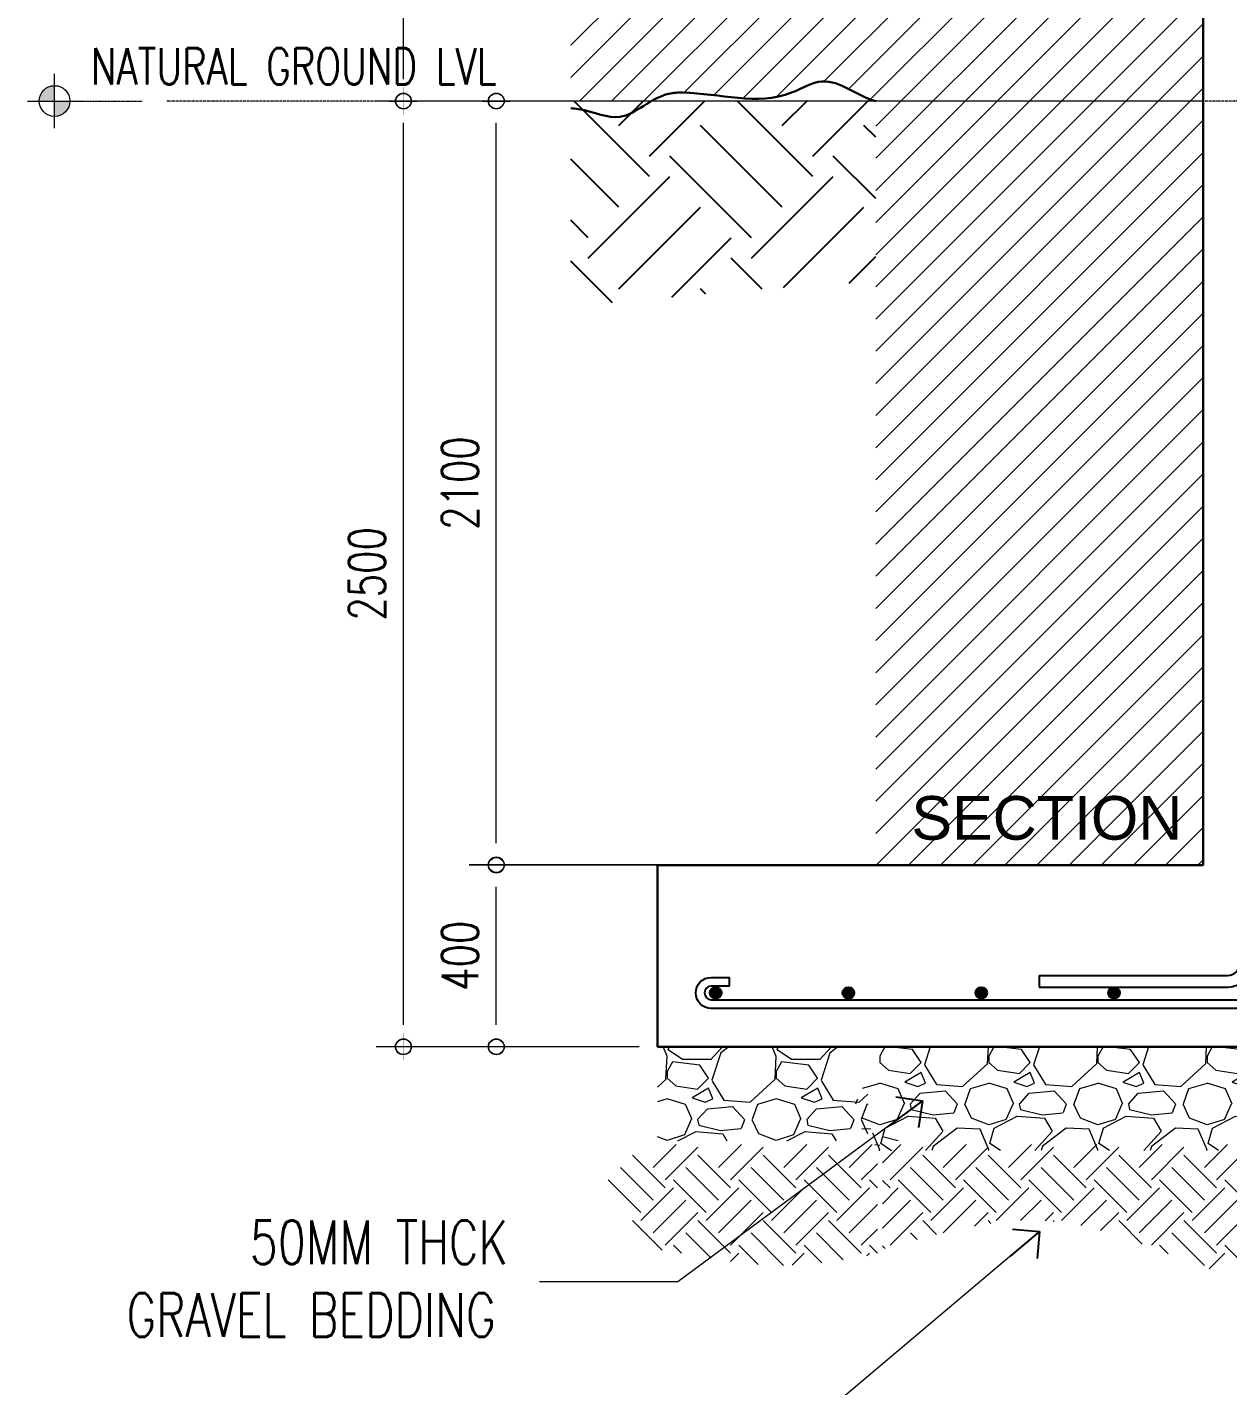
# Model space of a CAD drawing. Header units: millimetres. Extents: x 1634676 to 2610633, y -385676 to -37463.
# Drawn here: x 2098821 to 2100472, y -61265 to -59397 of the extents above; entities that cross this region are included whole.
import ezdxf

# ---------------------------------------------------------------- set-up
doc = ezdxf.new("R2010")
doc.units = ezdxf.units.MM
doc.header["$MEASUREMENT"] = 0
for name, pattern in [('HIDDEN', [0.375, 0.25, -0.125]), ('PHANTOM', [2.5, 1.25, -0.25, 0.25, -0.25, 0.25, -0.25]), ('PHANTOMX2', [5, 2.5, -0.5, 0.5, -0.5, 0.5, -0.5])]:
    doc.linetypes.add(name, pattern=pattern)
doc.layers.get('0').update_dxf_attribs({"lineweight": 15})
doc.layers.get('Defpoints').update_dxf_attribs({"color": 250})
doc.layers.add('A-HATCH', color=250, linetype='Continuous')
for name, color, linetype, lineweight in [('Plans', 7, 'Continuous', 18), ('ST-ANNOT_A', 74, 'Continuous', 20), ('ST-ANNOT_ALeadLines', 250, 'Continuous', 13), ('ST-COL_E', 6, 'Continuous', 30), ('ST-DIM_E', 250, 'Continuous', 13), ('ST-GIRDER_E', 3, 'HIDDEN', 30), ('ST-HATCH_E', 250, 'Continuous', 9), ('ST-STL_E', 5, 'Continuous', 25), ('ST_HATCH_E', 250, 'Continuous', 5)]:
    doc.layers.add(name, color=color, linetype=linetype, lineweight=lineweight)
doc.styles.add('ARIAL', font='arial.ttf')
doc.styles.add('ST_TEXT', font='romans.shx', dxfattribs={"width": 0.75})
doc.dimstyles.new('ST_D25', dxfattribs={"dimscale": 25, "dimtxt": 2, "dimasz": 1.2, "dimexe": 1.5, "dimexo": 1, "dimgap": 1, "dimtad": 1, "dimdec": 0, "dimzin": 1, "dimdsep": 46, "dimtxsty": 'ST_TEXT', "dimblk": 'OpenIndicator', "dimcen": 1, "dimclrd": 256, "dimclre": 256, "dimclrt": 7, "dimadec": 0, "dimazin": 0, "dimtfac": 1, "dimtdec": 0, "dimtix": 1, "dimtmove": 2, "dimatfit": 3, "dimldrblk": 'OPEN90', "dimfxl": 0.075, "dimlwd": -1, "dimlwe": -1, "dimarcsym": 0})
doc.dimstyles.new('ST_D35', dxfattribs={"dimscale": 35, "dimtxt": 2, "dimasz": 1.2, "dimexe": 1.5, "dimexo": 1, "dimgap": 1, "dimtad": 1, "dimdec": 0, "dimzin": 1, "dimdsep": 46, "dimtxsty": 'ST_TEXT', "dimblk": 'OpenIndicator', "dimcen": 1, "dimclrd": 256, "dimclre": 256, "dimclrt": 7, "dimadec": 0, "dimazin": 0, "dimtfac": 1, "dimtdec": 0, "dimtix": 1, "dimtmove": 2, "dimatfit": 3, "dimldrblk": 'OPEN90', "dimfxl": 0.075, "dimlwd": -1, "dimlwe": -1, "dimarcsym": 0})

# ---------------------------------------------------------------- blocks, each defined once
blk = doc.blocks.new('OpenIndicator')
at = {"layer": 'ST-DIM_E'}
h = blk.add_hatch(color=255, dxfattribs=at)
h.paths.add_polyline_path([(0.35, 0), (0.365, 0, 0.414214), (0, 0.365), (0, 0.35, -0.414214)])
h.paths.add_polyline_path([(0, 0.35), (0, 0.365, 0.414214), (-0.365, 0), (-0.35, 0, -0.414214)])
h.paths.add_polyline_path([(0, -0.35), (0, -0.365, 0.414214), (0.365, 0), (0.35, 0, -0.414214)])
h.paths.add_polyline_path([(-0.35, 0), (-0.365, 0, 0.414214), (0, -0.365), (0, -0.35, -0.414214)])
at = {"layer": 'ST-DIM_E', "color": 255}
blk.add_line((0, 0.634), (0, -0.634), dxfattribs=at)
at = {"layer": 'ST-DIM_E', "color": 255, "const_width": 0.01}
blk.add_lwpolyline([(-0.63, 0), (0.63, 0)], dxfattribs=at)
at = {"layer": 'ST-DIM_E', "color": 255}
for radius in [0.365, 0.35]:
    blk.add_circle((0, 0), radius, dxfattribs=at)
blk = doc.blocks.new('*D1691')
at = {"layer": 'Defpoints', "color": 0, "transparency": 16777216}
for p in [(2099466.2, -60548.8), (2099987.8, -60548.8), (2099687.8, -60798.8)]:
    blk.add_point(p, dxfattribs=at)
at = {"layer": 'ST-DIM_E', "transparency": 16777216}
for p, q in [((2099962.8, -60548.8), (2099428.7, -60548.8)), ((2099466.2, -60768.8), (2099466.2, -60578.8)), ((2099662.8, -60798.8), (2099428.7, -60798.8))]:
    blk.add_line(p, q, dxfattribs=at)
at = {"layer": 'ST-DIM_E', "transparency": 16777216, "xscale": 30, "yscale": 30, "zscale": 30}
for p, rotation in [((2099466.2, -60548.8), 90), ((2099466.2, -60798.8), 270)]:
    blk.add_blockref('OpenIndicator', p, dxfattribs=dict(at, rotation=rotation))
at = {"layer": 'ST-DIM_E', "color": 7, "transparency": 16777216, "insert": (2099416.2, -60673.8), "char_height": 50, "attachment_point": 5, "rotation": 90, "style": 'ST_TEXT'}
blk.add_mtext('400', dxfattribs=at)
blk = doc.blocks.new('_Open90')
at = {"color": 0, "linetype": 'ByBlock', "lineweight": -2}
for p, q in [((0, 0), (-1, 0)), ((-0.5, 0.5), (0, 0)), ((0, 0), (-0.5, -0.5))]:
    blk.add_line(p, q, dxfattribs=at)
blk = doc.blocks.new('*D1687')
at = {"layer": 'Defpoints', "color": 0, "transparency": 16777216}
for p in [(2099466.2, -59498.8), (2100437.8, -59498.8), (2100437.8, -60549.1)]:
    blk.add_point(p, dxfattribs=at)
at = {"layer": 'ST-DIM_E', "transparency": 16777216}
for p, q in [((2100412.8, -59498.8), (2099428.7, -59498.8)), ((2099466.2, -60519.1), (2099466.2, -59528.8)), ((2100412.8, -60549.1), (2099428.7, -60549.1))]:
    blk.add_line(p, q, dxfattribs=at)
at = {"layer": 'ST-DIM_E', "transparency": 16777216, "xscale": 30, "yscale": 30, "zscale": 30}
for p, rotation in [((2099466.2, -59498.8), 90), ((2099466.2, -60549.1), 270)]:
    blk.add_blockref('OpenIndicator', p, dxfattribs=dict(at, rotation=rotation))
at = {"layer": 'ST-DIM_E', "color": 7, "transparency": 16777216, "insert": (2099416.2, -60024), "char_height": 50, "width": 285.539, "attachment_point": 5, "rotation": 90, "style": 'ST_TEXT'}
blk.add_mtext('2100', dxfattribs=at)
blk = doc.blocks.new('*U76')
at = {"layer": 'ST-ANNOT_ALeadLines', "ltscale": 2}
h = blk.add_hatch(color=256, dxfattribs=at)
h.paths.add_polyline_path([(0, 169, 0.414214), (-169, 0), (0, 0)])
h.paths.add_polyline_path([(0, -169, 0.414214), (169, 0), (0, 0)])
at = {"layer": 'ST-ANNOT_ALeadLines', "color": 2, "ltscale": 2}
for p, q in [((0, -298), (0, 298)), ((-298, 0), (298, 0))]:
    blk.add_line(p, q, dxfattribs=at)
at = {"layer": 'ST-ANNOT_ALeadLines', "linetype": 'PHANTOM', "ltscale": 2}
blk.add_line((298, 0), (964, 0), dxfattribs=at)
at = {"layer": 'ST-ANNOT_ALeadLines', "color": 2, "ltscale": 2, "const_width": 6}
for points in [[(0, 298), (0, -298)], [(-298, 0), (298, 0)]]:
    blk.add_lwpolyline(points, dxfattribs=at)
blk.add_lwpolyline([(0, 169, -0.414214), (169, 0, -0.481641), (-38, -165, -0.349855), (-169, 0, -0.414214), (0, 169, -1)], format="xyb", dxfattribs=at)
at = {"layer": 'ST-ANNOT_ALeadLines', "color": 2, "ltscale": 2}
blk.add_circle((0, 0), 169, dxfattribs=at)
at = {"layer": 'ST-ANNOT_ALeadLines', "color": 54, "ltscale": 2, "style": 'ST_TEXT', "width": 0.75}
for tag, p in [('LEVEL', (399, 182)), ('ELEVATION', (399, -532))]:
    blk.add_attdef(tag, p, '', height=400, dxfattribs=at)
blk = doc.blocks.new('*D1685')
at = {"layer": 'Defpoints', "color": 0, "transparency": 16777216}
for p in [(2099338.5, -58592), (2100437.8, -58592), (2100437.8, -59498.8)]:
    blk.add_point(p, dxfattribs=at)
at = {"layer": 'ST-DIM_E', "transparency": 16777216}
for p, q in [((2100412.8, -58592), (2099301, -58592)), ((2099338.5, -58622), (2099338.5, -58899)), ((2099338.5, -59468.8), (2099338.5, -59191.8)), ((2100412.8, -59498.8), (2099301, -59498.8))]:
    blk.add_line(p, q, dxfattribs=at)
at = {"layer": 'ST-DIM_E', "transparency": 16777216, "xscale": 30, "yscale": 30, "zscale": 30}
for p, rotation in [((2099338.5, -58592), 90), ((2099338.5, -59498.8), 270)]:
    blk.add_blockref('OpenIndicator', p, dxfattribs=dict(at, rotation=rotation))
at = {"layer": 'ST-DIM_E', "color": 7, "transparency": 16777216, "insert": (2099416.4, -59045.4), "char_height": 50, "width": 285.539, "attachment_point": 5, "rotation": 90, "style": 'ST_TEXT'}
blk.add_mtext('VERIFY BACKFILL ', dxfattribs=at)
blk = doc.blocks.new('*D1690')
at = {"layer": 'Defpoints', "color": 0, "transparency": 16777216}
for p in [(2099338.5, -59498.8), (2099603.8, -59498.8), (2099687.8, -60798.8)]:
    blk.add_point(p, dxfattribs=at)
at = {"layer": 'ST-DIM_E', "transparency": 16777216}
for p, q in [((2099578.8, -59498.8), (2099301, -59498.8)), ((2099338.5, -60768.8), (2099338.5, -59528.8)), ((2099662.8, -60798.8), (2099301, -60798.8))]:
    blk.add_line(p, q, dxfattribs=at)
at = {"layer": 'ST-DIM_E', "transparency": 16777216, "xscale": 30, "yscale": 30, "zscale": 30}
for p, rotation in [((2099338.5, -59498.8), 90), ((2099338.5, -60798.8), 270)]:
    blk.add_blockref('OpenIndicator', p, dxfattribs=dict(at, rotation=rotation))
at = {"layer": 'ST-DIM_E', "color": 7, "transparency": 16777216, "insert": (2099288.5, -60148.8), "char_height": 50, "attachment_point": 5, "rotation": 90, "style": 'ST_TEXT'}
blk.add_mtext('2500', dxfattribs=at)

msp = doc.modelspace()

# ---------------------------------------------------------------- hatches: boundary and pattern name
at = {"layer": 'A-HATCH'}
h = msp.add_hatch(dxfattribs=at)
h.set_pattern_fill('EARTH', color=256, scale=25, angle=45, style=0)
h.set_pattern_definition([(45, (2293201.25, -132090.23), (1e-14, 224.5064), [158.75, -158.75]), (45, (2293159.15, -132048.13), (1e-14, 224.5064), [158.75, -158.75]), (45, (2293117.06, -132006.04), (1e-14, 224.5064), [158.75, -158.75]), (135, (2293117.06, -131977.97), (-224.5064, 1e-14), [158.75, -158.75]), (135, (2293159.15, -131935.88), (-224.5064, 1e-14), [158.75, -158.75]), (135, (2293201.25, -131893.78), (-224.5064, 1e-14), [158.75, -158.75])])
h.paths.add_polyline_path([(2099568.615, -59499.477), (2099568.615, -59782.085), (2099616.815, -59777.248), (2099677.778, -59771.251), (2099738.71, -59765.497), (2099799.629, -59760.104), (2099860.553, -59755.191), (2099921.499, -59750.875), (2099982.486, -59747.274), (2099987.774, -59747.035), (2099987.774, -59497.392)])
at = {"layer": 'ST-GIRDER_E', "linetype": 'HIDDEN', "ltscale": 2, "true_color": 0xc7c8ca}
h = msp.add_hatch(color=9, dxfattribs=at)
h.dxf.hatch_style = 1
h.paths.add_polyline_path([(2099759.774, -60724.819, 1), (2099775.774, -60724.819, 1)])
h = msp.add_hatch(color=9, dxfattribs=at)
h.dxf.hatch_style = 1
h.paths.add_polyline_path([(2099942.33, -60724.819, 1), (2099958.33, -60724.819, 1)])
h = msp.add_hatch(color=9, dxfattribs=at)
h.dxf.hatch_style = 1
h.paths.add_polyline_path([(2100124.885, -60724.819, 1), (2100140.885, -60724.819, 1)])
h = msp.add_hatch(color=9, dxfattribs=at)
h.dxf.hatch_style = 1
h.paths.add_polyline_path([(2100307.441, -60724.819, 1), (2100323.441, -60724.819, 1)])
at = {"layer": 'ST-HATCH_E'}
h = msp.add_hatch(dxfattribs=at)
h.set_pattern_fill('GRAVEL', color=256, scale=150, angle=180)
h.set_pattern_definition([(48.0127875, (-108, -150), (1200, 1350), [20.1804, -1997.863207]), (4.96974073, (-94.5, -135), (-1800, -150), [34.6302, -3428.388714]), (312.5104471, (-60, -132), (-1500, 1650), [24.4182, -2417.404889]), (87.273689, (-1.5, -94.5), (-150, -3000), [31.5357, -3122.033706]), (112.83365418, (-8e-15, -63), (750, -1800), [30.92325, -3061.405969]), (177.273689, (-12, -34.5), (3000, -150), [31.5357, -3122.033706]), (217.69424047, (-43.5, -33), (1950, 1500), [41.70435, -4128.727282]), (252.25532837, (-76.5, -58.5), (-1050, -3300), [39.3732, -3897.948225]), (301.4295656, (-88.5, -96), (1200, -1950), [31.6425, -3132.610966]), (355.2363583, (-72, -123), (-1650, 150), [36.1248, -1770.114387]), (42.3974378, (-36, -126), (1800, 1650), [46.7172, -4625.006251]), (318.8140748, (-150, -93), (1050, -900), [15.94515, -1578.576722]), (351.4692344, (-138, -103.5), (-1950, 300), [30.33555, -3003.226712]), (45, (-108, -108), (4e-14, 150), [21.21315, -190.918884]), (23.1985905, (-97.5, -126), (-750, -300), [11.4237, -1130.942266]), (111.8014095, (-87, -121.5), (150, -450), [16.15545, -791.619271]), (210.9637565, (-93, -106.5), (-450, -300), [26.23935, -848.403434]), (341.5650512, (-115.5, -120), (-300, 150), [18.97365, -455.367999]), (196.38954033, (-1e-14, -121.5), (-1500, -450), [26.58, -2631.426772]), (250.34617594, (-25.5, -129), (600, 1650), [22.29915, -2207.611162]), (113.1985905, (-115.5, -150), (300, -750), [22.84725, -1119.518716]), (163.61045967, (-124.5, -129), (1500, -450), [26.58, -2631.426772]), (159.4439548, (-3e-15, -28.5), (750, -300), [25.632, -1255.968562]), (114.77514057, (-24, -19.5), (750, -1650), [21.4767, -2126.19646]), (246.8014095, (-117, 1e-14), (-300, -750), [22.84725, -1119.518716]), (197.35402464, (-126, -21), (1950, 600), [25.14465, -2489.313542]), (249.4439548, (-43.5, 5e-15), (300, 750), [12.816, -1268.784562]), (281.3099325, (-108, 1e-14), (150, -600), [7.6485, -757.204427]), (345.9637565, (-106.5, -7.5), (-450, 150), [30.92325, -587.542594]), (6.00900596, (-76.5, -15), (-1500, -150), [28.6575, -2837.088476]), (123.6900675, (-93, -93), (150, -300), [21.6333, -519.199391]), (173.1572266, (-105, -75), (-2550, 300), [37.7691, -3739.134394]), (240.9453959, (-142.5, -70.5), (600, 1050), [15.4434, -1528.901121]), (270, (-150, -84), (150, -150), [9, -141]), (300.25643716, (-73.5, -19.5), (-600, 1050), [20.8386, -2063.027998]), (228.0127875, (-63, -37.5), (-1200, -1350), [40.3608, -1977.682807]), (180, (-90, -67.5), (-150, -150), [39, -111]), (145.30484647, (-129, -67.5), (-1500, 1050), [23.7171, -2347.991145]), (74.0546041, (-148.5, -54), (150, 600), [21.8403, -1070.176183]), (27.64597536, (-142.5, -33), (2850, 1500), [35.55975, -3520.421127]), (355.42607874, (-111, -16.5), (1950, -150), [37.61985, -3724.361011])])
h.paths.add_polyline_path([(2099977.1, -60798.819), (2099687.774, -60798.819), (2099687.774, -60928.362), (2099977.1, -60928.362)])
h = msp.add_hatch(dxfattribs=at)
h.set_pattern_fill('GRAVEL', color=256, scale=150, angle=180)
h.set_pattern_definition([(48.0127875, (68284.247, 150171.432), (1200, 1350), [20.1804, -1997.863207]), (4.96974073, (68297.7475, 150186.432), (-1800, -150), [34.6302, -3428.388714]), (312.5104471, (68332.2475, 150189.432), (-1500, 1650), [24.4182, -2417.404889]), (87.273689, (68390.7475, 150226.932), (-150, -3000), [31.5357, -3122.033706]), (112.83365418, (68392.2475, 150258.432), (750, -1800), [30.92325, -3061.405969]), (177.273689, (68380.2475, 150286.932), (3000, -150), [31.5357, -3122.033706]), (217.69424047, (68348.7475, 150288.432), (1950, 1500), [41.70435, -4128.727282]), (252.25532837, (68315.7475, 150262.932), (-1050, -3300), [39.3732, -3897.948225]), (301.4295656, (68303.7475, 150225.432), (1200, -1950), [31.6425, -3132.610966]), (355.2363583, (68320.247, 150198.432), (-1650, 150), [36.1248, -1770.114387]), (42.3974378, (68356.2475, 150195.432), (1800, 1650), [46.7172, -4625.006251]), (318.8140748, (68242.247, 150228.432), (1050, -900), [15.94515, -1578.576722]), (351.4692344, (68254.2475, 150217.932), (-1950, 300), [30.33555, -3003.226712]), (45, (68284.25, 150213.43), (4e-14, 150), [21.21315, -190.918884]), (23.1985905, (68294.747, 150195.432), (-750, -300), [11.4237, -1130.942266]), (111.8014095, (68305.247, 150199.932), (150, -450), [16.15545, -791.619271]), (210.9637565, (68299.247, 150214.932), (-450, -300), [26.23935, -848.403434]), (341.5650512, (68276.747, 150201.43), (-300, 150), [18.97365, -455.367999]), (196.38954033, (68392.2475, 150199.932), (-1500, -450), [26.58, -2631.426772]), (250.34617594, (68366.747, 150192.432), (600, 1650), [22.29915, -2207.611162]), (113.1985905, (68276.747, 150171.432), (300, -750), [22.84725, -1119.518716]), (163.61045967, (68267.7475, 150192.432), (1500, -450), [26.58, -2631.426772]), (159.4439548, (68392.247, 150292.932), (750, -300), [25.632, -1255.968562]), (114.77514057, (68368.247, 150301.932), (750, -1650), [21.4767, -2126.19646]), (246.8014095, (68275.247, 150321.432), (-300, -750), [22.84725, -1119.518716]), (197.35402464, (68266.2475, 150300.432), (1950, 600), [25.14465, -2489.313542]), (249.4439548, (68348.747, 150321.432), (300, 750), [12.816, -1268.784562]), (281.3099325, (68284.247, 150321.432), (150, -600), [7.6485, -757.204427]), (345.9637565, (68285.747, 150313.932), (-450, 150), [30.92325, -587.542594]), (6.00900596, (68315.7475, 150306.432), (-1500, -150), [28.6575, -2837.088476]), (123.6900675, (68299.247, 150228.43), (150, -300), [21.6333, -519.199391]), (173.1572266, (68287.2475, 150246.432), (-2550, 300), [37.7691, -3739.134394]), (240.9453959, (68249.747, 150250.932), (600, 1050), [15.4434, -1528.901121]), (270, (68242.25, 150237.43), (150, -150), [9, -141]), (300.25643716, (68318.747, 150301.932), (-600, 1050), [20.8386, -2063.027998]), (228.0127875, (68329.247, 150283.932), (-1200, -1350), [40.3608, -1977.682807]), (180, (68302.25, 150253.93), (-150, -150), [39, -111]), (145.30484647, (68263.2475, 150253.932), (-1500, 1050), [23.7171, -2347.991145]), (74.0546041, (68243.747, 150267.432), (150, 600), [21.8403, -1070.176183]), (27.64597536, (68249.7475, 150288.432), (2850, 1500), [35.55975, -3520.421127]), (355.42607874, (68281.2475, 150304.932), (1950, -150), [37.61985, -3724.361011])])
edge = h.paths.add_edge_path()
edge.add_spline(control_points=[(2101186.585, -60933.096), (2101187.263, -60924.167), (2101243.836, -60918.718), (2101218.855, -60844.053), (2101202.421, -60823.698), (2101187.774, -60798.819)], knot_values=[0.00390886, 0.00390886, 0.00390886, 0.00390886, 0.03072613, 0.09957631, 0.13874554, 0.13874554, 0.13874554, 0.13874554], degree=3, periodic=0)
edge.add_line((2101187.774, -60798.819), (2099987.774, -60798.819))
edge.add_spline(control_points=[(2099987.774, -60798.819), (2099985.313, -60812.166), (2099989.177, -60846.508), (2099917.269, -60894.037), (2099987.805, -60917.39), (2099986.285, -60937.001)], knot_values=[0, 0, 0, 0, 0.04044106, 0.10246023, 0.16135665, 0.16135665, 0.16135665, 0.16135665], degree=3, periodic=0)
edge.add_line((2099986.522, -60933.784), (2099986.628, -60941.694))
edge.add_line((2099986.628, -60941.694), (2101186.585, -60940.995))
at = {"layer": 'ST_HATCH_E'}
h = msp.add_hatch(dxfattribs=at)
h.set_pattern_fill('ANSI31', color=256, scale=250, style=0)
h.set_pattern_definition([(45, (877894.674, 270561.304), (-22.0970869, 22.0970869), [])])
h.paths.add_polyline_path([(2100437.774, -59498.819), (2099987.774, -59498.819), (2099987.774, -60549.129), (2100437.774, -60549.129)])
edge = h.paths.add_edge_path()
edge.add_line((2100437.774, -59005.191), (2100113.499, -59005.191))
edge.add_line((2100113.499, -59005.191), (2099929.785, -58821.476))
edge.add_line((2099929.785, -58821.476), (2099568.615, -58821.476))
edge.add_line((2099568.615, -58821.476), (2099568.615, -59498.819))
edge.add_line((2099568.615, -59498.819), (2099679.663, -59498.819))
edge.add_spline(control_points=[(2099681.746, -59497.641), (2099681.055, -59498.028), (2099680.367, -59498.421), (2099679.68, -59498.819)], knot_values=[1976.80657346, 1976.80657346, 1976.80657346, 1976.80657346, 1979.06265231, 1979.06265231, 1979.06265231, 1979.06265231], weights=[1, 1, 1, 1], degree=3, periodic=0)
edge.add_spline(control_points=[(2099688.039, -59494.322), (2099685.924, -59495.357), (2099683.827, -59496.473), (2099681.746, -59497.641)], knot_values=[1979.06265231, 1979.06265231, 1979.06265231, 1979.06265231, 1985.86460746, 1985.86460746, 1985.86460746, 1985.86460746], weights=[1, 1, 1, 1], degree=3, periodic=0)
edge.add_spline(control_points=[(2099692.471, -59492.293), (2099690.984, -59492.924), (2099689.507, -59493.604), (2099688.039, -59494.322)], knot_values=[1985.86460746, 1985.86460746, 1985.86460746, 1985.86460746, 1990.5874447, 1990.5874447, 1990.5874447, 1990.5874447], weights=[1, 1, 1, 1], degree=3, periodic=0)
edge.add_spline(control_points=[(2099697.85, -59490.253), (2099696.042, -59490.852), (2099694.25, -59491.538), (2099692.471, -59492.293)], knot_values=[1990.5874447, 1990.5874447, 1990.5874447, 1990.5874447, 1996.23907759, 1996.23907759, 1996.23907759, 1996.23907759], weights=[1, 1, 1, 1], degree=3, periodic=0)
edge.add_spline(control_points=[(2099702.067, -59489.026), (2099700.652, -59489.378), (2099699.246, -59489.79), (2099697.85, -59490.253)], knot_values=[1996.23907759, 1996.23907759, 1996.23907759, 1996.23907759, 2000.60647298, 2000.60647298, 2000.60647298, 2000.60647298], weights=[1, 1, 1, 1], degree=3, periodic=0)
edge.add_spline(control_points=[(2099710.14, -59487.647), (2099708.512, -59487.812), (2099706.892, -59488.035), (2099705.284, -59488.33)], knot_values=[2003.90011206, 2003.90011206, 2003.90011206, 2003.90011206, 2008.81443766, 2008.81443766, 2008.81443766, 2008.81443766], weights=[1, 1, 1, 1], degree=3, periodic=0)
edge.add_spline(control_points=[(2099715.163, -59487.302), (2099713.482, -59487.368), (2099711.806, -59487.477), (2099710.14, -59487.647)], knot_values=[2008.81443766, 2008.81443766, 2008.81443766, 2008.81443766, 2013.84547412, 2013.84547412, 2013.84547412, 2013.84547412], weights=[1, 1, 1, 1], degree=3, periodic=0)
edge.add_spline(control_points=[(2099715.163, -59487.302), (2099717.687, -59487.203), (2099720.861, -59487.203), (2099724.041, -59487.27), (2099724.679, -59487.286)], knot_values=[2013.84547412, 2013.84547412, 2013.84547412, 2013.84547412, 2021.39737402, 2023.2922688, 2023.2922688, 2023.2922688, 2023.2922688], weights=[1, 1, 1, 1, 1], degree=3, periodic=0)
edge.add_spline(control_points=[(2099724.679, -59487.286), (2099731.196, -59487.452), (2099737.734, -59487.892), (2099744.282, -59488.49)], knot_values=[2023.2922688, 2023.2922688, 2023.2922688, 2023.2922688, 2042.65039898, 2042.65039898, 2042.65039898, 2042.65039898], weights=[1, 1, 1, 1], degree=3, periodic=0)
edge.add_spline(control_points=[(2099744.282, -59488.49), (2099758.507, -59489.789), (2099772.776, -59491.832), (2099786.971, -59493.424)], knot_values=[2042.65039898, 2042.65039898, 2042.65039898, 2042.65039898, 2084.70680646, 2084.70680646, 2084.70680646, 2084.70680646], weights=[1, 1, 1, 1], degree=3, periodic=0)
edge.add_spline(control_points=[(2099786.971, -59493.424), (2099791.751, -59493.96), (2099796.524, -59494.445), (2099801.283, -59494.833)], knot_values=[2084.70680646, 2084.70680646, 2084.70680646, 2084.70680646, 2098.87153218, 2098.87153218, 2098.87153218, 2098.87153218], weights=[1, 1, 1, 1], degree=3, periodic=0)
edge.add_spline(control_points=[(2099801.283, -59494.833), (2099805.722, -59495.195), (2099810.15, -59495.473), (2099814.563, -59495.629)], knot_values=[2098.87153218, 2098.87153218, 2098.87153218, 2098.87153218, 2112.084674, 2112.084674, 2112.084674, 2112.084674], weights=[1, 1, 1, 1], degree=3, periodic=0)
edge.add_spline(control_points=[(2099814.563, -59495.629), (2099817.801, -59495.744), (2099821.031, -59495.793), (2099824.252, -59495.763)], knot_values=[2112.084674, 2112.084674, 2112.084674, 2112.084674, 2121.78072919, 2121.78072919, 2121.78072919, 2121.78072919], weights=[1, 1, 1, 1], degree=3, periodic=0)
edge.add_spline(control_points=[(2099824.252, -59495.763), (2099827.665, -59495.73), (2099831.068, -59495.608), (2099834.457, -59495.378)], knot_values=[2121.78072919, 2121.78072919, 2121.78072919, 2121.78072919, 2132.05715704, 2132.05715704, 2132.05715704, 2132.05715704], weights=[1, 1, 1, 1], degree=3, periodic=0)
edge.add_spline(control_points=[(2099834.457, -59495.378), (2099837.672, -59495.16), (2099840.875, -59494.845), (2099844.065, -59494.42)], knot_values=[2132.05715704, 2132.05715704, 2132.05715704, 2132.05715704, 2141.80064836, 2141.80064836, 2141.80064836, 2141.80064836], weights=[1, 1, 1, 1], degree=3, periodic=0)
edge.add_spline(control_points=[(2099844.065, -59494.42), (2099846.276, -59494.125), (2099848.481, -59493.776), (2099850.679, -59493.369)], knot_values=[2141.80064836, 2141.80064836, 2141.80064836, 2141.80064836, 2148.55386833, 2148.55386833, 2148.55386833, 2148.55386833], weights=[1, 1, 1, 1], degree=3, periodic=0)
edge.add_spline(control_points=[(2099850.679, -59493.369), (2099856.091, -59492.367), (2099861.463, -59491.01), (2099866.787, -59489.226)], knot_values=[2148.55386833, 2148.55386833, 2148.55386833, 2148.55386833, 2165.17916141, 2165.17916141, 2165.17916141, 2165.17916141], weights=[1, 1, 1, 1], degree=3, periodic=0)
edge.add_spline(control_points=[(2099866.787, -59489.226), (2099868.604, -59488.616), (2099873.548, -59486.818), (2099878.449, -59484.626), (2099881.541, -59483.198)], knot_values=[2165.17916141, 2165.17916141, 2165.17916141, 2165.17916141, 2170.85269432, 2180.66552504, 2180.66552504, 2180.66552504, 2180.66552504], weights=[1, 1, 1, 1, 1], degree=3, periodic=0)
edge.add_spline(control_points=[(2099881.541, -59483.198), (2099884.396, -59481.879), (2099887.239, -59480.527), (2099890.074, -59479.234)], knot_values=[2180.66552504, 2180.66552504, 2180.66552504, 2180.66552504, 2189.72690465, 2189.72690465, 2189.72690465, 2189.72690465], weights=[1, 1, 1, 1], degree=3, periodic=0)
edge.add_spline(control_points=[(2099896.347, -59476.504), (2099894.26, -59477.356), (2099892.169, -59478.279), (2099890.074, -59479.234)], knot_values=[2189.72690465, 2189.72690465, 2189.72690465, 2189.72690465, 2196.42524361, 2196.42524361, 2196.42524361, 2196.42524361], weights=[1, 1, 1, 1], degree=3, periodic=0)
edge.add_spline(control_points=[(2099900.762, -59474.818), (2099899.292, -59475.336), (2099897.82, -59475.902), (2099896.347, -59476.504)], knot_values=[2196.42524361, 2196.42524361, 2196.42524361, 2196.42524361, 2201.15401419, 2201.15401419, 2201.15401419, 2201.15401419], weights=[1, 1, 1, 1], degree=3, periodic=0)
edge.add_spline(control_points=[(2099907.351, -59472.862), (2099906.324, -59473.103), (2099905.296, -59473.377), (2099904.268, -59473.68)], knot_values=[2204.91628168, 2204.91628168, 2204.91628168, 2204.91628168, 2208.22755983, 2208.22755983, 2208.22755983, 2208.22755983], weights=[1, 1, 1, 1], degree=3, periodic=0)
edge.add_spline(control_points=[(2099912.823, -59471.923), (2099911.77, -59472.033), (2099910.717, -59472.186), (2099909.664, -59472.379)], knot_values=[2210.71310387, 2210.71310387, 2210.71310387, 2210.71310387, 2214.10974517, 2214.10974517, 2214.10974517, 2214.10974517], weights=[1, 1, 1, 1], degree=3, periodic=0)
edge.add_spline(control_points=[(2099915.087, -59471.755), (2099914.766, -59471.769), (2099914.011, -59471.811), (2099913.256, -59471.877), (2099912.823, -59471.923)], knot_values=[2214.10974517, 2214.10974517, 2214.10974517, 2214.10974517, 2215.14724334, 2216.54487897, 2216.54487897, 2216.54487897, 2216.54487897], weights=[1, 1, 1, 1, 1], degree=3, periodic=0)
edge.add_spline(control_points=[(2099920.535, -59471.902), (2099919.642, -59471.818), (2099918.75, -59471.762), (2099917.857, -59471.736)], knot_values=[2219.52352735, 2219.52352735, 2219.52352735, 2219.52352735, 2222.4036851, 2222.4036851, 2222.4036851, 2222.4036851], weights=[1, 1, 1, 1], degree=3, periodic=0)
edge.add_spline(control_points=[(2099923.896, -59472.346), (2099922.776, -59472.156), (2099921.655, -59472.007), (2099920.535, -59471.902)], knot_values=[2222.4036851, 2222.4036851, 2222.4036851, 2222.4036851, 2226.01805676, 2226.01805676, 2226.01805676, 2226.01805676], weights=[1, 1, 1, 1], degree=3, periodic=0)
edge.add_spline(control_points=[(2099927.137, -59473.002), (2099930.306, -59473.746), (2099933.478, -59474.779), (2099936.653, -59476.011)], knot_values=[2229.5016159, 2229.5016159, 2229.5016159, 2229.5016159, 2239.71817062, 2239.71817062, 2239.71817062, 2239.71817062], weights=[1, 1, 1, 1], degree=3, periodic=0)
edge.add_spline(control_points=[(2099936.653, -59476.011), (2099939.305, -59477.04), (2099941.959, -59478.207), (2099944.617, -59479.46)], knot_values=[2239.71817062, 2239.71817062, 2239.71817062, 2239.71817062, 2248.24752169, 2248.24752169, 2248.24752169, 2248.24752169], weights=[1, 1, 1, 1], degree=3, periodic=0)
edge.add_spline(control_points=[(2099944.617, -59479.46), (2099946.811, -59480.494), (2099949.007, -59481.586), (2099951.207, -59482.707)], knot_values=[2248.24752169, 2248.24752169, 2248.24752169, 2248.24752169, 2255.28508235, 2255.28508235, 2255.28508235, 2255.28508235], weights=[1, 1, 1, 1], degree=3, periodic=0)
edge.add_spline(control_points=[(2099951.207, -59482.707), (2099955.758, -59485.025), (2099960.323, -59487.466), (2099964.91, -59489.767)], knot_values=[2255.28508235, 2255.28508235, 2255.28508235, 2255.28508235, 2269.8436927, 2269.8436927, 2269.8436927, 2269.8436927], weights=[1, 1, 1, 1], degree=3, periodic=0)
edge.add_spline(control_points=[(2099964.91, -59489.767), (2099966.982, -59490.806), (2099969.057, -59491.816), (2099971.137, -59492.774)], knot_values=[2269.8436927, 2269.8436927, 2269.8436927, 2269.8436927, 2276.41752708, 2276.41752708, 2276.41752708, 2276.41752708], weights=[1, 1, 1, 1], degree=3, periodic=0)
edge.add_spline(control_points=[(2099971.137, -59492.774), (2099973.305, -59493.771), (2099975.479, -59494.712), (2099977.658, -59495.568)], knot_values=[2276.41752708, 2276.41752708, 2276.41752708, 2276.41752708, 2283.26907684, 2283.26907684, 2283.26907684, 2283.26907684], weights=[1, 1, 1, 1], degree=3, periodic=0)
edge.add_spline(control_points=[(2099977.658, -59495.568), (2099979.155, -59496.156), (2099980.655, -59496.704), (2099982.159, -59497.203)], knot_values=[2283.26907684, 2283.26907684, 2283.26907684, 2283.26907684, 2287.97669005, 2287.97669005, 2287.97669005, 2287.97669005], weights=[1, 1, 1, 1], degree=3, periodic=0)
edge.add_spline(control_points=[(2099982.159, -59497.203), (2099984.026, -59497.823), (2099985.897, -59498.367), (2099987.774, -59498.819)], knot_values=[2287.97669005, 2287.97669005, 2287.97669005, 2287.97669005, 2293.82463665, 2293.82463665, 2293.82463665, 2293.82463665], weights=[1, 1, 1, 1], degree=3, periodic=0)
edge.add_line((2099987.774, -59498.819), (2100437.774, -59498.819))
edge.add_line((2100437.774, -59498.819), (2100437.774, -59005.191))
h.paths.add_polyline_path([(2100018.009, -60548.035), (2100420.574, -60548.035), (2100420.574, -60424.392), (2100018.009, -60424.392)], flags=24)
h.paths.add_polyline_path([(2098937.468, -59488.553), (2099591.039, -59488.553), (2099591.039, -59413.553), (2098937.468, -59413.553)], flags=9)
h.paths.add_polyline_path([(2099869.697, -59204.304), (2100146.483, -59204.304), (2100146.483, -59129.304), (2099869.697, -59129.304)], flags=24)

# ---------------------------------------------------------------- linework, layer by layer
at = {"layer": 'Plans'}
msp.add_line((2100437.774, -59498.819), (2099899.625, -59498.819), dxfattribs=at)
at = {"layer": 'ST-COL_E'}
for p, q in [((2100437.774, -60549.129), (2100437.774, -58396.112)), ((2099687.774, -60549.129), (2099687.774, -60798.819)), ((2099687.774, -60549.129), (2100437.774, -60549.129)), ((2099687.774, -60798.819), (2101487.774, -60798.819))]:
    msp.add_line(p, q, dxfattribs=at)
msp.add_open_spline([(2099568.615, -59508.717), (2099572.147, -59509.047), (2099599.609, -59512.17), (2099641.046, -59535.526), (2099684.744, -59487.983), (2099766.376, -59485.787), (2099840.077, -59511.34), (2099924.573, -59457.21), (2099962.641, -59492.767), (2099987.774, -59498.819)], degree=3, knots=[1860.97291043, 1860.97291043, 1860.97291043, 1860.97291043, 1869.38819114, 1927.38881993, 2002.07547568, 2021.39737402, 2170.85269432, 2215.5073808, 2293.82463665, 2293.82463665, 2293.82463665, 2293.82463665], dxfattribs=at)
at = {"layer": 'ST-DIM_E', "linetype": 'PHANTOMX2', "ltscale": 0.5}
msp.add_line((2101294.396, -59498.819), (2099013.46, -59498.819), dxfattribs=at)
at = {"layer": 'ST-DIM_E', "ltscale": 2}
msp.add_line((2099715.612, -61121.982), (2099525.424, -61121.982), dxfattribs=at)
at = {"layer": 'ST-HATCH_E', "ltscale": 100}
for p, q in [((2100018.769, -60928.035), (2099997.03, -60922.6)), ((2099681.655, -60964.83), (2099713.391, -60933.095)), ((2099698.493, -60981.668), (2099743.394, -60936.767)), ((2099771.458, -60964.83), (2099803.193, -60933.095)), ((2099788.296, -60981.668), (2099833.197, -60936.767)), ((2099861.26, -60964.83), (2099892.996, -60933.095)), ((2099878.098, -60981.668), (2099923, -60936.767)), ((2099951.063, -60964.83), (2099982.798, -60933.095)), ((2099997.03, -60958.43), (2100022.365, -60933.095)), ((2100007.468, -60981.668), (2100052.369, -60936.767)), ((2100080.432, -60964.83), (2100112.168, -60933.095)), ((2100097.27, -60981.668), (2100142.171, -60936.767)), ((2100170.235, -60964.83), (2100201.97, -60933.095)), ((2100187.073, -60981.668), (2100231.974, -60936.767)), ((2100260.037, -60964.83), (2100291.773, -60933.095)), ((2100276.875, -60981.668), (2100321.777, -60936.767)), ((2100349.84, -60964.83), (2100381.575, -60933.095)), ((2100366.678, -60981.668), (2100411.579, -60936.767)), ((2100439.642, -60964.83), (2100471.378, -60933.095)), ((2100456.48, -60981.668), (2100501.382, -60936.767)), ((2099698.493, -60992.893), (2099653.592, -60947.992)), ((2099788.296, -60992.893), (2099743.394, -60947.992)), ((2099878.098, -60992.893), (2099833.197, -60947.992)), ((2099967.901, -60992.893), (2099923, -60947.992)), ((2099967.901, -60981.668), (2099990.03, -60959.539)), ((2100097.27, -60992.893), (2100052.369, -60947.992)), ((2100187.073, -60992.893), (2100142.171, -60947.992)), ((2100276.875, -60992.893), (2100231.974, -60947.992)), ((2100366.678, -60992.893), (2100321.777, -60947.992)), ((2100456.48, -60992.893), (2100411.579, -60947.992)), ((2099681.655, -61009.731), (2099636.754, -60964.83)), ((2099771.458, -61009.731), (2099726.556, -60964.83)), ((2099861.26, -61009.731), (2099816.359, -60964.83)), ((2099951.063, -61009.731), (2099906.162, -60964.83)), ((2100080.432, -61009.731), (2100035.531, -60964.83)), ((2100170.235, -61009.731), (2100125.333, -60964.83)), ((2100260.037, -61009.731), (2100215.136, -60964.83)), ((2100349.84, -61009.731), (2100304.939, -60964.83)), ((2100439.642, -61009.731), (2100394.741, -60964.83)), ((2099664.817, -61026.569), (2099619.916, -60981.668)), ((2099664.817, -61037.795), (2099709.718, -60992.893)), ((2099754.62, -61026.569), (2099709.718, -60981.668)), ((2099754.62, -61037.795), (2099799.521, -60992.893)), ((2099844.422, -61026.569), (2099799.521, -60981.668)), ((2099844.422, -61037.795), (2099889.324, -60992.893)), ((2099934.225, -61026.569), (2099889.324, -60981.668)), ((2099934.225, -61037.795), (2099979.126, -60992.893)), ((2099990.03, -60992.572), (2099979.126, -60981.668)), ((2100007.468, -60992.893), (2099997.03, -60982.456)), ((2099997.03, -61014.556), (2100018.693, -60992.893)), ((2100063.594, -61026.569), (2100018.693, -60981.668)), ((2100063.594, -61037.795), (2100108.495, -60992.893)), ((2100153.397, -61026.569), (2100108.495, -60981.668)), ((2100153.397, -61037.795), (2100198.298, -60992.893)), ((2100243.199, -61026.569), (2100198.298, -60981.668)), ((2100243.199, -61037.795), (2100288.101, -60992.893)), ((2100333.002, -61026.569), (2100288.101, -60981.668)), ((2100333.002, -61037.795), (2100377.903, -60992.893)), ((2100422.804, -61026.569), (2100377.903, -60981.668)), ((2100422.804, -61037.795), (2100467.706, -60992.893)), ((2100512.607, -61026.569), (2100467.706, -60981.668)), ((2099681.655, -61054.633), (2099726.556, -61009.731)), ((2099771.458, -61054.633), (2099816.359, -61009.731)), ((2099861.26, -61054.633), (2099906.162, -61009.731)), ((2099951.063, -61054.633), (2099990.03, -61015.665)), ((2099997.03, -61048.232), (2100035.531, -61009.731)), ((2100080.644, -61054.421), (2100125.333, -61009.731)), ((2100186.991, -61037.876), (2100215.136, -61009.731)), ((2100269.946, -61044.724), (2100304.939, -61009.731)), ((2100349.84, -61054.633), (2100394.741, -61009.731)), ((2100439.642, -61054.633), (2100484.544, -61009.731)), ((2099698.493, -61071.471), (2099743.394, -61026.569)), ((2099788.296, -61071.471), (2099833.197, -61026.569)), ((2099878.098, -61071.471), (2099923, -61026.569)), ((2100007.468, -61071.471), (2100052.369, -61026.569)), ((2100123.464, -61045.277), (2100142.171, -61026.569)), ((2100220.51, -61038.034), (2100231.974, -61026.569)), ((2100296.954, -61051.392), (2100321.777, -61026.569)), ((2100366.678, -61071.471), (2100411.579, -61026.569)), ((2100456.48, -61071.471), (2100501.382, -61026.569)), ((2099694.189, -61078.392), (2099653.592, -61037.795)), ((2099788.296, -61082.696), (2099743.394, -61037.795)), ((2099878.098, -61082.696), (2099833.197, -61037.795)), ((2099967.901, -61082.696), (2099923, -61037.795)), ((2099967.901, -61071.471), (2099990.03, -61049.341)), ((2100071.303, -61056.729), (2100052.369, -61037.795)), ((2100146.037, -61041.661), (2100142.171, -61037.795)), ((2100233.162, -61038.983), (2100231.974, -61037.795)), ((2100354.136, -61070.154), (2100321.777, -61037.795)), ((2100456.48, -61082.696), (2100411.579, -61037.795)), ((2099720.797, -61082.549), (2099709.718, -61071.471)), ((2099761.564, -61089.64), (2099726.556, -61054.633)), ((2099826.39, -61098.34), (2099799.521, -61071.471)), ((2099861.135, -61099.408), (2099816.359, -61054.633)), ((2099913.486, -61095.633), (2099889.324, -61071.471)), ((2099943.052, -61091.523), (2099906.162, -61054.633)), ((2099990.03, -61082.375), (2099979.126, -61071.471)), ((2100044.654, -61063.756), (2100035.531, -61054.633)), ((2100390.001, -61083.569), (2100377.903, -61071.471)), ((2100439.642, -61099.534), (2100394.741, -61054.633)), ((2100512.607, -61116.372), (2100467.706, -61071.471)), ((2099788.277, -61093.94), (2099799.521, -61082.696)), ((2099872.965, -61099.055), (2099889.324, -61082.696)), ((2099975.753, -61086.069), (2099979.126, -61082.696)), ((2100000.928, -61076.156), (2099997.03, -61072.259)), ((2100446.316, -61104.086), (2100467.706, -61082.696))]:
    msp.add_line(p, q, dxfattribs=at)
at = {"layer": 'ST-HATCH_E'}
msp.add_line((2099993.316, -60934.498), (2099986.628, -60933.795), dxfattribs=at)
at = {"layer": 'ST-STL_E'}
for p, q in [((2100212.372, -60700.819), (2100212.372, -60716.819)), ((2100212.372, -60700.819), (2100471.774, -60700.819)), ((2100212.372, -60716.819), (2100471.774, -60716.819))]:
    msp.add_line(p, q, dxfattribs=at)
msp.add_lwpolyline([(2099761.768, -60715.481, 1), (2099761.768, -60734.201), (2101416.6, -60734.201, 1), (2101416.6, -60715.481), (2101392.143, -60715.481), (2101392.143, -60703.481), (2101416.6, -60703.481, -1), (2101416.6, -60746.201), (2099761.768, -60746.201, -1), (2099761.768, -60703.481), (2099786.224, -60703.481), (2099786.224, -60715.481)], format="xyb", close=True, dxfattribs=at)
for centre in [(2099767.774, -60724.819), (2099950.33, -60724.819), (2100132.885, -60724.819), (2100315.441, -60724.819)]:
    msp.add_circle(centre, 8, dxfattribs=at)
for radius in [16, 32]:
    msp.add_arc((2100471.774, -60684.819), radius, 270, 0, dxfattribs=at)

# ---------------------------------------------------------------- block references
at = {"layer": 'ST-ANNOT_A'}
ref = msp.add_blockref('*U76', (2098858.945, -59498.819), dxfattribs=dict(at, xscale=0.125, yscale=0.125, zscale=0.125))
ref.add_attrib('LEVEL', 'NATURAL GROUND LVL', (2098908.871, -59476.053), dxfattribs={"layer": 'ST-ANNOT_ALeadLines', "color": 54, "ltscale": 2, "height": 50, "style": 'ST_TEXT', "width": 0.75})

# ---------------------------------------------------------------- texts
at = {"insert": (2100036.774, -60454.208), "char_height": 60, "attachment_point": 1, "style": 'ARIAL'}
msp.add_mtext_dynamic_manual_height_columns('SECTION', width=2.45182, gutter_width=1, heights=[0], dxfattribs=at)
at = {"layer": 'ST-ANNOT_A', "ltscale": 2, "insert": (2096351.472, -60937.448), "char_height": 60, "width": 3167.91895, "attachment_point": 1, "style": 'ST_TEXT'}
msp.add_mtext('\\pi3167.91895;\\P\\pi2775.77609;50MM THCK \\P\\pi2606.49038;GRAVEL BEDDING', dxfattribs=at)

# ---------------------------------------------------------------- dimensions: what is measured, and where the dimension line sits
at = {"layer": 'ST-DIM_E'}
dim = msp.add_linear_dim(base=(2099338.5, -58591.959), p1=(2100437.774, -59498.819), p2=(2100437.774, -58591.959), angle=90, text='VERIFY BACKFILL ', dimstyle='ST_D25', dxfattribs=at)
dim.commit()
dim.dimension.update_dxf_attribs({"geometry": '*D1685', "text_midpoint": (2099416.426, -59045.389), "dimtype": 160})
for base, p1, p2, text, picture, middle in [((2099338.5, -59498.819), (2099687.774, -60798.819), (2099603.775, -59498.819), '2500', '*D1690', (2099288.5, -60148.819)), ((2099466.193, -59498.819), (2100437.774, -60549.129), (2100437.774, -59498.819), '2100', '*D1687', (2099416.193, -60023.974)), ((2099466.193, -60548.819), (2099687.774, -60798.819), (2099987.774, -60548.819), '400', '*D1691', (2099416.193, -60673.819))]:
    dim = msp.add_linear_dim(base=base, p1=p1, p2=p2, angle=90, text=text, dimstyle='ST_D25', dxfattribs=at)
    dim.commit()
    dim.dimension.update_dxf_attribs({"geometry": picture, "text_midpoint": middle})

# ---------------------------------------------------------------- leaders
for points in [[(2100051.954, -60872.937), (2099715.612, -61121.982)], [(2100212.81, -61052.822), (2099816.619, -61386.93), (2099632.371, -61386.93)]]:
    msp.add_leader(points, dimstyle='ST_D35', override={"dimasz": 1.5, "dimtad": 0}, dxfattribs=at)

doc.saveas('drawing.dxf')
